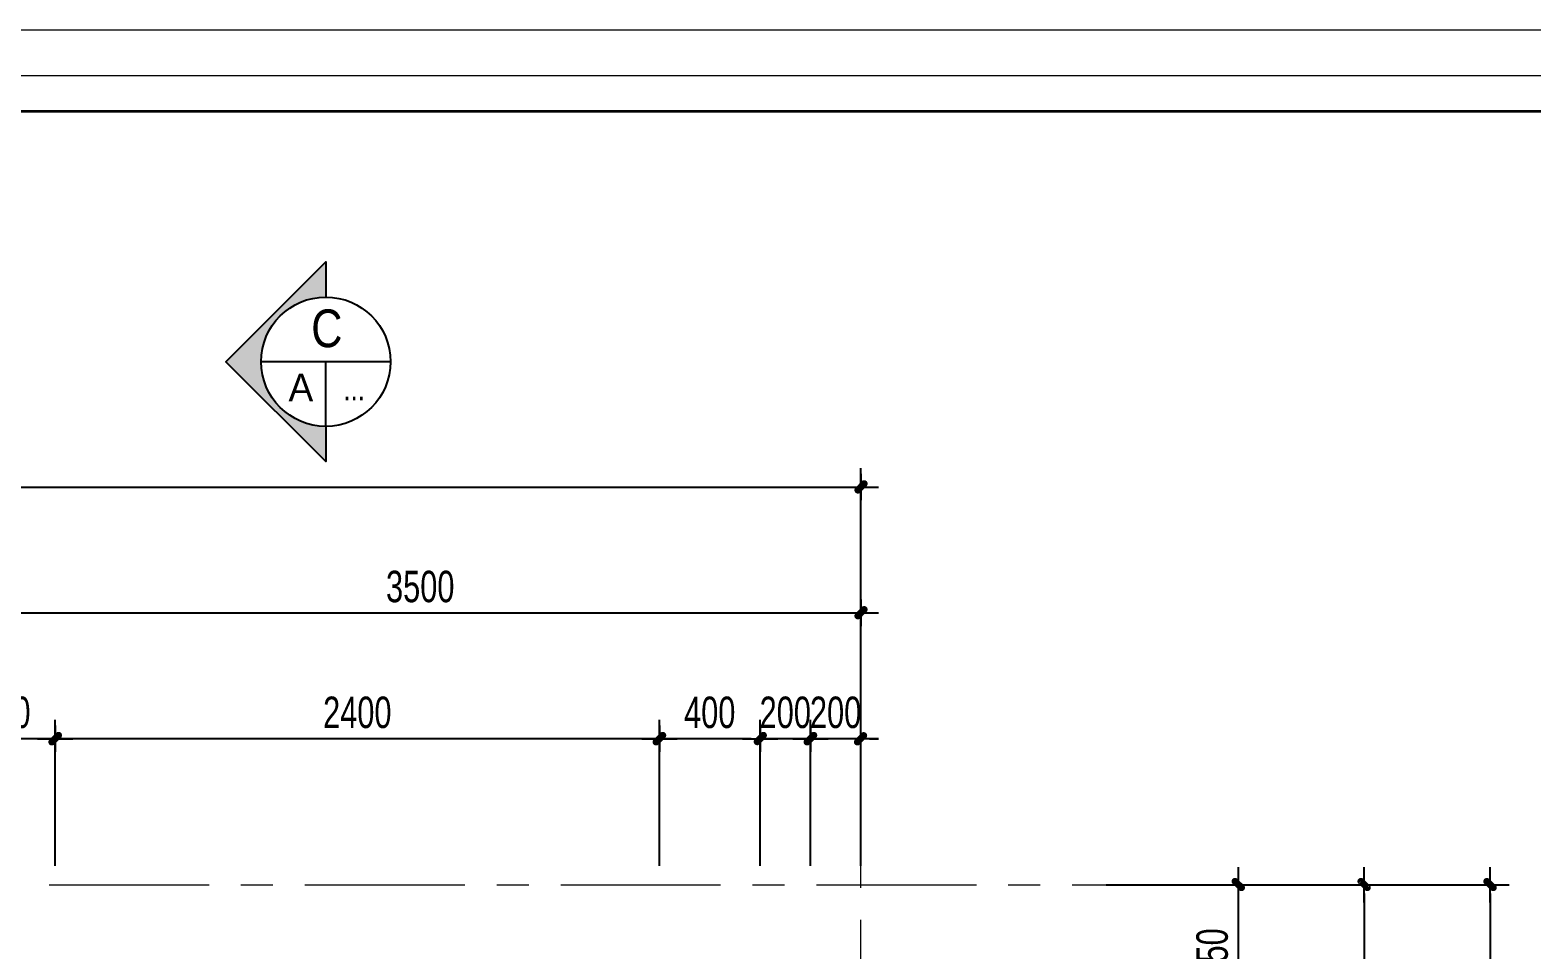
# Model space of a CAD drawing. Header units: inches. Extents: x 88947 to 296847, y 35049 to 161062.
# Drawn here: x 165148 to 171114, y 94400 to 98056 of the extents above; entities that cross this region are included whole.
import ezdxf
from ezdxf.enums import TextEntityAlignment as Align

# ---------------------------------------------------------------- set-up
doc = ezdxf.new("R2010")
doc.units = ezdxf.units.IN
doc.header["$MEASUREMENT"] = 0
doc.header["$PDMODE"] = 1
doc.linetypes.add('ACAD_ISO03W100', pattern=[30, 12, -18])
doc.linetypes.add('CENTER', pattern=[50.8, 31.75, -6.35, 6.35, -6.35])
for name, color, linetype, lineweight in [('A-Dims', 145, 'Continuous', 25), ('A-Text', 30, 'Continuous', 9), ('A-Wall', 2, 'Continuous', 35), ('DIM', 7, 'Continuous', 25), ('KHUNG 2', 144, 'Continuous', 18), ('KY HIEU', 4, 'Continuous', 25), ('NETMANH', 192, 'Continuous', 18), ('TRUC', 252, 'ACAD_ISO03W100', 13)]:
    doc.layers.add(name, color=color, linetype=linetype, lineweight=lineweight)
doc.layers.add('text', color=2, linetype='Continuous')
doc.styles.add('AVO-B', font='VAVOB.TTF')
doc.styles.add('DDCo-B-Helve-condense', font='VHELVCB.TTF')
doc.styles.add('VNI-HELVE-CONDENSE', font='VNARIAL.TTF', dxfattribs={"width": 0.7})
doc.dimstyles.new('TAS-100', dxfattribs={"dimscale": 50, "dimtxt": 2.5, "dimasz": 0.7, "dimexe": 1.5, "dimexo": 1.5, "dimgap": 0.8, "dimtad": 1, "dimdec": 0, "dimzin": 3, "dimdsep": 46, "dimtxsty": 'VNI-HELVE-CONDENSE', "dimblk": 'TICK', "dimcen": 2.5, "dimclrt": 71, "dimazin": 2, "dimtfac": 0.75, "dimtdec": 0, "dimtix": 1, "dimtmove": 2, "dimatfit": 2, "dimldrblk": 'TICK123', "dimfxl": 1.5, "dimtolj": 1, "dimtzin": 0, "dimarcsym": 0})

# ---------------------------------------------------------------- blocks, each defined once
blk = doc.blocks.new('khung ten')
at = {"layer": 'A-Wall', "ltscale": 0.7}
blk.add_lwpolyline([(267204.1, -219099.4), (305804.1, -219099.4), (305804.1, -190799.4), (267204.1, -190799.4)], close=True, dxfattribs=at)
at = {"layer": 'KHUNG 2', "ltscale": 0.7}
blk.add_lwpolyline([(267004.1, -219299.4), (306004.1, -219299.4), (306004.1, -190599.4), (267004.1, -190599.4)], close=True, dxfattribs=at)
at = {"layer": 'NETMANH', "ltscale": 0.7}
blk.add_lwpolyline([(265004.1, -220042.3), (307004.1, -220042.3), (307004.1, -190342.3), (265004.1, -190342.3)], close=True, dxfattribs=at)
blk = doc.blocks.new('TICK')
at = {"layer": 'A-Dims', "color": 1}
for p, q in [((-2, 0), (2, 0)), ((0, 1.5), (0, -1.5))]:
    blk.add_line(p, q, dxfattribs=at)
at = {"layer": 'A-Dims', "color": 1, "const_width": 0.788}
blk.add_lwpolyline([(-0.33, -0.35), (0.38, 0.38)], dxfattribs=at)
at = {"layer": 'A-Dims', "color": 1, "const_width": 0.394}
for points in [[(0.24, 0.52, -0.414214), (0.52, 0.52, -1)], [(0.52, 0.52, -0.414214), (0.52, 0.24, -1)], [(-0.47, -0.21, 0.414214), (-0.47, -0.49, 1)], [(-0.47, -0.49, 0.414214), (-0.19, -0.49, 1)]]:
    blk.add_lwpolyline(points, format="xyb", dxfattribs=at)
blk = doc.blocks.new('*D184')
at = {"layer": 'Defpoints', "color": 0}
for p in [(168447.7, 95739.5), (164947.7, 94659), (168447.7, 94659)]:
    blk.add_point(p, dxfattribs=at)
at = {"layer": 'DIM', "color": 0, "lineweight": -2}
for p, q in [((164947.7, 94734), (164947.7, 95814.5)), ((168447.7, 94734), (168447.7, 95814.5)), ((164982.7, 95739.5), (168412.7, 95739.5))]:
    blk.add_line(p, q, dxfattribs=at)
at = {"layer": 'DIM', "color": 0, "lineweight": -2, "xscale": 35, "yscale": 35, "zscale": 35, "rotation": 180}
blk.add_blockref('TICK', (164947.7, 95739.5), dxfattribs=at)
at = {"layer": 'DIM', "color": 0, "lineweight": -2, "xscale": 35, "yscale": 35, "zscale": 35}
blk.add_blockref('TICK', (168447.7, 95739.5), dxfattribs=at)
at = {"layer": 'DIM', "color": 71, "insert": (166697.7, 95843.4), "char_height": 125, "attachment_point": 5, "style": 'VNI-HELVE-CONDENSE'}
blk.add_mtext('\\A1;3500', dxfattribs=at)
blk = doc.blocks.new('TICK123')
at = {"layer": 'A-Dims', "color": 1}
blk.add_lwpolyline([(0.05, 0, 0, 0.84, 0), (-2.11, 0, 8.4, 8.4, 0)], format="xyseb", dxfattribs=at)
blk = doc.blocks.new('*D185')
at = {"layer": 'Defpoints', "color": 0}
for p in [(168447.7, 96239.5), (156047.7, 94659), (168447.7, 94659)]:
    blk.add_point(p, dxfattribs=at)
at = {"layer": 'DIM', "color": 0, "lineweight": -2}
for p, q in [((156047.7, 94734), (156047.7, 96314.5)), ((168447.7, 94734), (168447.7, 96314.5)), ((156082.7, 96239.5), (168412.7, 96239.5))]:
    blk.add_line(p, q, dxfattribs=at)
at = {"layer": 'DIM', "color": 0, "lineweight": -2, "xscale": 35, "yscale": 35, "zscale": 35, "rotation": 180}
blk.add_blockref('TICK', (156047.7, 96239.5), dxfattribs=at)
at = {"layer": 'DIM', "color": 0, "lineweight": -2, "xscale": 35, "yscale": 35, "zscale": 35}
blk.add_blockref('TICK', (168447.7, 96239.5), dxfattribs=at)
at = {"layer": 'DIM', "color": 71, "insert": (162247.7, 96343.3), "char_height": 125, "attachment_point": 5, "style": 'VNI-HELVE-CONDENSE'}
blk.add_mtext('\\A1;12400', dxfattribs=at)
blk = doc.blocks.new('*D192')
at = {"layer": 'Defpoints', "color": 0}
for p in [(164847.7, 95239.5), (164847.7, 94659), (165247.7, 94659)]:
    blk.add_point(p, dxfattribs=at)
at = {"layer": 'DIM', "color": 0, "lineweight": -2}
for p, q in [((164847.7, 94734), (164847.7, 95314.5)), ((165247.7, 94734), (165247.7, 95314.5)), ((165212.7, 95239.5), (164882.7, 95239.5))]:
    blk.add_line(p, q, dxfattribs=at)
at = {"layer": 'DIM', "color": 0, "lineweight": -2, "xscale": 35, "yscale": 35, "zscale": 35, "rotation": 180}
blk.add_blockref('TICK', (164847.7, 95239.5), dxfattribs=at)
at = {"layer": 'DIM', "color": 0, "lineweight": -2, "xscale": 35, "yscale": 35, "zscale": 35}
blk.add_blockref('TICK', (165247.7, 95239.5), dxfattribs=at)
at = {"layer": 'DIM', "color": 71, "insert": (165047.7, 95343.3), "char_height": 125, "attachment_point": 5, "style": 'VNI-HELVE-CONDENSE'}
blk.add_mtext('\\A1;400', dxfattribs=at)
blk = doc.blocks.new('*D193')
at = {"layer": 'Defpoints', "color": 0}
for p in [(168247.7, 95239.5), (168247.7, 94659), (168447.7, 94659)]:
    blk.add_point(p, dxfattribs=at)
at = {"layer": 'DIM', "color": 0, "lineweight": -2}
for p, q in [((168247.7, 94734), (168247.7, 95314.5)), ((168447.7, 94734), (168447.7, 95314.5)), ((168212.7, 95239.5), (168177.7, 95239.5)), ((168447.7, 95239.5), (168247.7, 95239.5)), ((168482.7, 95239.5), (168517.7, 95239.5))]:
    blk.add_line(p, q, dxfattribs=at)
at = {"layer": 'DIM', "color": 0, "lineweight": -2, "xscale": 35, "yscale": 35, "zscale": 35}
blk.add_blockref('TICK', (168247.7, 95239.5), dxfattribs=at)
at = {"layer": 'DIM', "color": 0, "lineweight": -2, "xscale": 35, "yscale": 35, "zscale": 35, "rotation": 180}
blk.add_blockref('TICK', (168447.7, 95239.5), dxfattribs=at)
at = {"layer": 'DIM', "color": 71, "insert": (168347.7, 95343.3), "char_height": 125, "attachment_point": 5, "style": 'VNI-HELVE-CONDENSE'}
blk.add_mtext('\\A1;200', dxfattribs=at)
blk = doc.blocks.new('*D194')
at = {"layer": 'Defpoints', "color": 0}
for p in [(167647.7, 95239.5), (167647.7, 94659), (168047.7, 94659)]:
    blk.add_point(p, dxfattribs=at)
at = {"layer": 'DIM', "color": 0, "lineweight": -2}
for p, q in [((167647.7, 94734), (167647.7, 95314.5)), ((168047.7, 94734), (168047.7, 95314.5)), ((168012.7, 95239.5), (167682.7, 95239.5))]:
    blk.add_line(p, q, dxfattribs=at)
at = {"layer": 'DIM', "color": 0, "lineweight": -2, "xscale": 35, "yscale": 35, "zscale": 35, "rotation": 180}
blk.add_blockref('TICK', (167647.7, 95239.5), dxfattribs=at)
at = {"layer": 'DIM', "color": 0, "lineweight": -2, "xscale": 35, "yscale": 35, "zscale": 35}
blk.add_blockref('TICK', (168047.7, 95239.5), dxfattribs=at)
at = {"layer": 'DIM', "color": 71, "insert": (167847.7, 95343.3), "char_height": 125, "attachment_point": 5, "style": 'VNI-HELVE-CONDENSE'}
blk.add_mtext('\\A1;400', dxfattribs=at)
blk = doc.blocks.new('*D233')
at = {"layer": 'Defpoints', "color": 0}
for p in [(168047.7, 95239.5), (168047.7, 94659), (168247.7, 94659)]:
    blk.add_point(p, dxfattribs=at)
at = {"layer": 'DIM', "color": 0, "lineweight": -2}
for p, q in [((168047.7, 94734), (168047.7, 95314.5)), ((168247.7, 94734), (168247.7, 95314.5)), ((168012.7, 95239.5), (167977.7, 95239.5)), ((168247.7, 95239.5), (168047.7, 95239.5)), ((168282.7, 95239.5), (168317.7, 95239.5))]:
    blk.add_line(p, q, dxfattribs=at)
at = {"layer": 'DIM', "color": 0, "lineweight": -2, "xscale": 35, "yscale": 35, "zscale": 35}
blk.add_blockref('TICK', (168047.7, 95239.5), dxfattribs=at)
at = {"layer": 'DIM', "color": 0, "lineweight": -2, "xscale": 35, "yscale": 35, "zscale": 35, "rotation": 180}
blk.add_blockref('TICK', (168247.7, 95239.5), dxfattribs=at)
at = {"layer": 'DIM', "color": 71, "insert": (168147.7, 95343.3), "char_height": 125, "attachment_point": 5, "style": 'VNI-HELVE-CONDENSE'}
blk.add_mtext('\\A1;200', dxfattribs=at)
blk = doc.blocks.new('*D278')
at = {"layer": 'Defpoints', "color": 0}
for p in [(165247.7, 95239.5), (165247.7, 94659), (167647.7, 94659)]:
    blk.add_point(p, dxfattribs=at)
at = {"layer": 'DIM', "color": 0, "lineweight": -2}
for p, q in [((165247.7, 94734), (165247.7, 95314.5)), ((167647.7, 94734), (167647.7, 95314.5)), ((167612.7, 95239.5), (165282.7, 95239.5))]:
    blk.add_line(p, q, dxfattribs=at)
at = {"layer": 'DIM', "color": 0, "lineweight": -2, "xscale": 35, "yscale": 35, "zscale": 35, "rotation": 180}
blk.add_blockref('TICK', (165247.7, 95239.5), dxfattribs=at)
at = {"layer": 'DIM', "color": 0, "lineweight": -2, "xscale": 35, "yscale": 35, "zscale": 35}
blk.add_blockref('TICK', (167647.7, 95239.5), dxfattribs=at)
at = {"layer": 'DIM', "color": 71, "insert": (166447.7, 95343.3), "char_height": 125, "attachment_point": 5, "style": 'VNI-HELVE-CONDENSE'}
blk.add_mtext('\\A1;2400', dxfattribs=at)
blk = doc.blocks.new('*D289')
at = {"layer": 'Defpoints', "color": 0}
for p in [(169347.7, 94659), (169947.7, 94659), (169347.7, 94109)]:
    blk.add_point(p, dxfattribs=at)
at = {"layer": 'DIM', "color": 0, "lineweight": -2}
for p, q in [((169422.7, 94659), (170022.7, 94659)), ((169947.7, 94144), (169947.7, 94624)), ((169422.7, 94109), (170022.7, 94109))]:
    blk.add_line(p, q, dxfattribs=at)
at = {"layer": 'DIM', "color": 0, "lineweight": -2, "xscale": 35, "yscale": 35, "zscale": 35}
for p, rotation in [((169947.7, 94659), 90), ((169947.7, 94109), 270)]:
    blk.add_blockref('TICK', p, dxfattribs=dict(at, rotation=rotation))
at = {"layer": 'DIM', "color": 71, "insert": (169844, 94384), "char_height": 125, "attachment_point": 5, "rotation": 90, "style": 'VNI-HELVE-CONDENSE'}
blk.add_mtext('\\A1;550', dxfattribs=at)
blk = doc.blocks.new('*D290')
at = {"layer": 'Defpoints', "color": 0}
for p in [(169847.7, 94659), (169847.7, 92709), (170447.7, 92709)]:
    blk.add_point(p, dxfattribs=at)
at = {"layer": 'DIM', "color": 0, "lineweight": -2}
for p, q in [((169922.7, 94659), (170522.7, 94659)), ((170447.7, 94624), (170447.7, 92744)), ((169922.7, 92709), (170522.7, 92709))]:
    blk.add_line(p, q, dxfattribs=at)
at = {"layer": 'DIM', "color": 0, "lineweight": -2, "xscale": 35, "yscale": 35, "zscale": 35}
for p, rotation in [((170447.7, 94659), 90), ((170447.7, 92709), 270)]:
    blk.add_blockref('TICK', p, dxfattribs=dict(at, rotation=rotation))
at = {"layer": 'DIM', "color": 71, "insert": (170344, 93684), "char_height": 125, "attachment_point": 5, "rotation": 90, "style": 'VNI-HELVE-CONDENSE'}
blk.add_mtext('\\A1;1950', dxfattribs=at)
blk = doc.blocks.new('*D291')
at = {"layer": 'Defpoints', "color": 0}
for p in [(170347.7, 94659), (170347.7, 92709), (170947.7, 92709)]:
    blk.add_point(p, dxfattribs=at)
at = {"layer": 'DIM', "color": 0, "lineweight": -2}
for p, q in [((170422.7, 94659), (171022.7, 94659)), ((170947.7, 94624), (170947.7, 92744)), ((170422.7, 92709), (171022.7, 92709))]:
    blk.add_line(p, q, dxfattribs=at)
at = {"layer": 'DIM', "color": 0, "lineweight": -2, "xscale": 35, "yscale": 35, "zscale": 35}
for p, rotation in [((170947.7, 94659), 90), ((170947.7, 92709), 270)]:
    blk.add_blockref('TICK', p, dxfattribs=dict(at, rotation=rotation))
at = {"layer": 'DIM', "color": 71, "insert": (170844, 93684), "char_height": 125, "attachment_point": 5, "rotation": 90, "style": 'VNI-HELVE-CONDENSE'}
blk.add_mtext('\\A1;1950', dxfattribs=at)

msp = doc.modelspace()

# ---------------------------------------------------------------- hatches: boundary and pattern name
at = {"layer": 'KY HIEU'}
msp.add_hatch(color=256, dxfattribs=at).paths.add_polyline_path([(165925.8, 96737.6), (166322.7, 97134.5), (166322.7, 96994.5, 1), (166322.7, 96480.6), (166322.7, 96340.6)])

# ---------------------------------------------------------------- linework, layer by layer
at = {"layer": 'text', "color": 2, "linetype": 'Continuous'}
msp.add_line((166579.6, 96737.6), (166065.8, 96737.6), dxfattribs=at)
for points in [[(166322.7, 96480.6), (166322.7, 96340.6), (165925.8, 96737.6), (166322.7, 97134.5), (166322.7, 96994.5)], [(166322.7, 96480.6), (166322.7, 96737.6)]]:
    msp.add_lwpolyline(points, dxfattribs=at)
msp.add_circle((166322.7, 96737.6), 256.9, dxfattribs=at)
at = {"layer": 'TRUC', "linetype": 'CENTER', "ltscale": 20}
for points in [[(168447.7, 82709), (168447.7, 94889.5)], [(154047.7, 94659), (170447.7, 94659)]]:
    msp.add_lwpolyline(points, dxfattribs=at)

# ---------------------------------------------------------------- block references
at = {"layer": 'A-Text', "xscale": 0.7071428571362048, "yscale": 0.7071428573544836, "zscale": 0.7071428573664265}
msp.add_blockref('khung ten', (-39048.5, 232654.8), dxfattribs=at)

# ---------------------------------------------------------------- texts
at = {"layer": 'text', "linetype": 'Continuous'}
for s, height, style, p in [('C', 150, 'DDCo-B-Helve-condense', (166326.7, 96795.3)), ('A', 110, 'AVO-B', (166223.6, 96580.5)), ('...', 90, 'DDCo-B-Helve-condense', (166435.2, 96584.6))]:
    msp.add_text(s, height=height, dxfattribs=dict(at, style=style)).set_placement(p, align=Align.CENTER)

# ---------------------------------------------------------------- dimensions: what is measured, and where the dimension line sits
at = {"layer": 'DIM'}
for base, p1, picture, middle in [((168447.7, 96239.5), (156047.7, 94659), '*D185', (162247.7, 96343.3)), ((168447.7, 95739.5), (164947.7, 94659), '*D184', (166697.7, 95843.4))]:
    dim = msp.add_linear_dim(base=base, p1=p1, p2=(168447.7, 94659), dimstyle='TAS-100', dxfattribs=at)
    dim.commit()
    dim.dimension.update_dxf_attribs({"geometry": picture, "text_midpoint": middle})
for base, p1, p2, angle, picture, middle in [((164847.7, 95239.5), (165247.7, 94659), (164847.7, 94659), 180, '*D192', (165047.7, 95343.3)), ((165247.7, 95239.5), (167647.7, 94659), (165247.7, 94659), 180, '*D278', (166447.7, 95343.3)), ((167647.7, 95239.5), (168047.7, 94659), (167647.7, 94659), 180, '*D194', (167847.7, 95343.3)), ((168047.7, 95239.5), (168247.7, 94659), (168047.7, 94659), 180, '*D233', (168147.7, 95343.3)), ((168247.7, 95239.5), (168447.7, 94659), (168247.7, 94659), 180, '*D193', (168347.7, 95343.3)), ((169947.7, 94659), (169347.7, 94109), (169347.7, 94659), 90, '*D289', (169844, 94384)), ((170447.7, 92709), (169847.7, 94659), (169847.7, 92709), 90, '*D290', (170344, 93684)), ((170947.7, 92709), (170347.7, 94659), (170347.7, 92709), 90, '*D291', (170844, 93684))]:
    dim = msp.add_linear_dim(base=base, p1=p1, p2=p2, angle=angle, dimstyle='TAS-100', dxfattribs=at)
    dim.commit()
    dim.dimension.update_dxf_attribs({"geometry": picture, "text_midpoint": middle})

doc.saveas('drawing.dxf')
